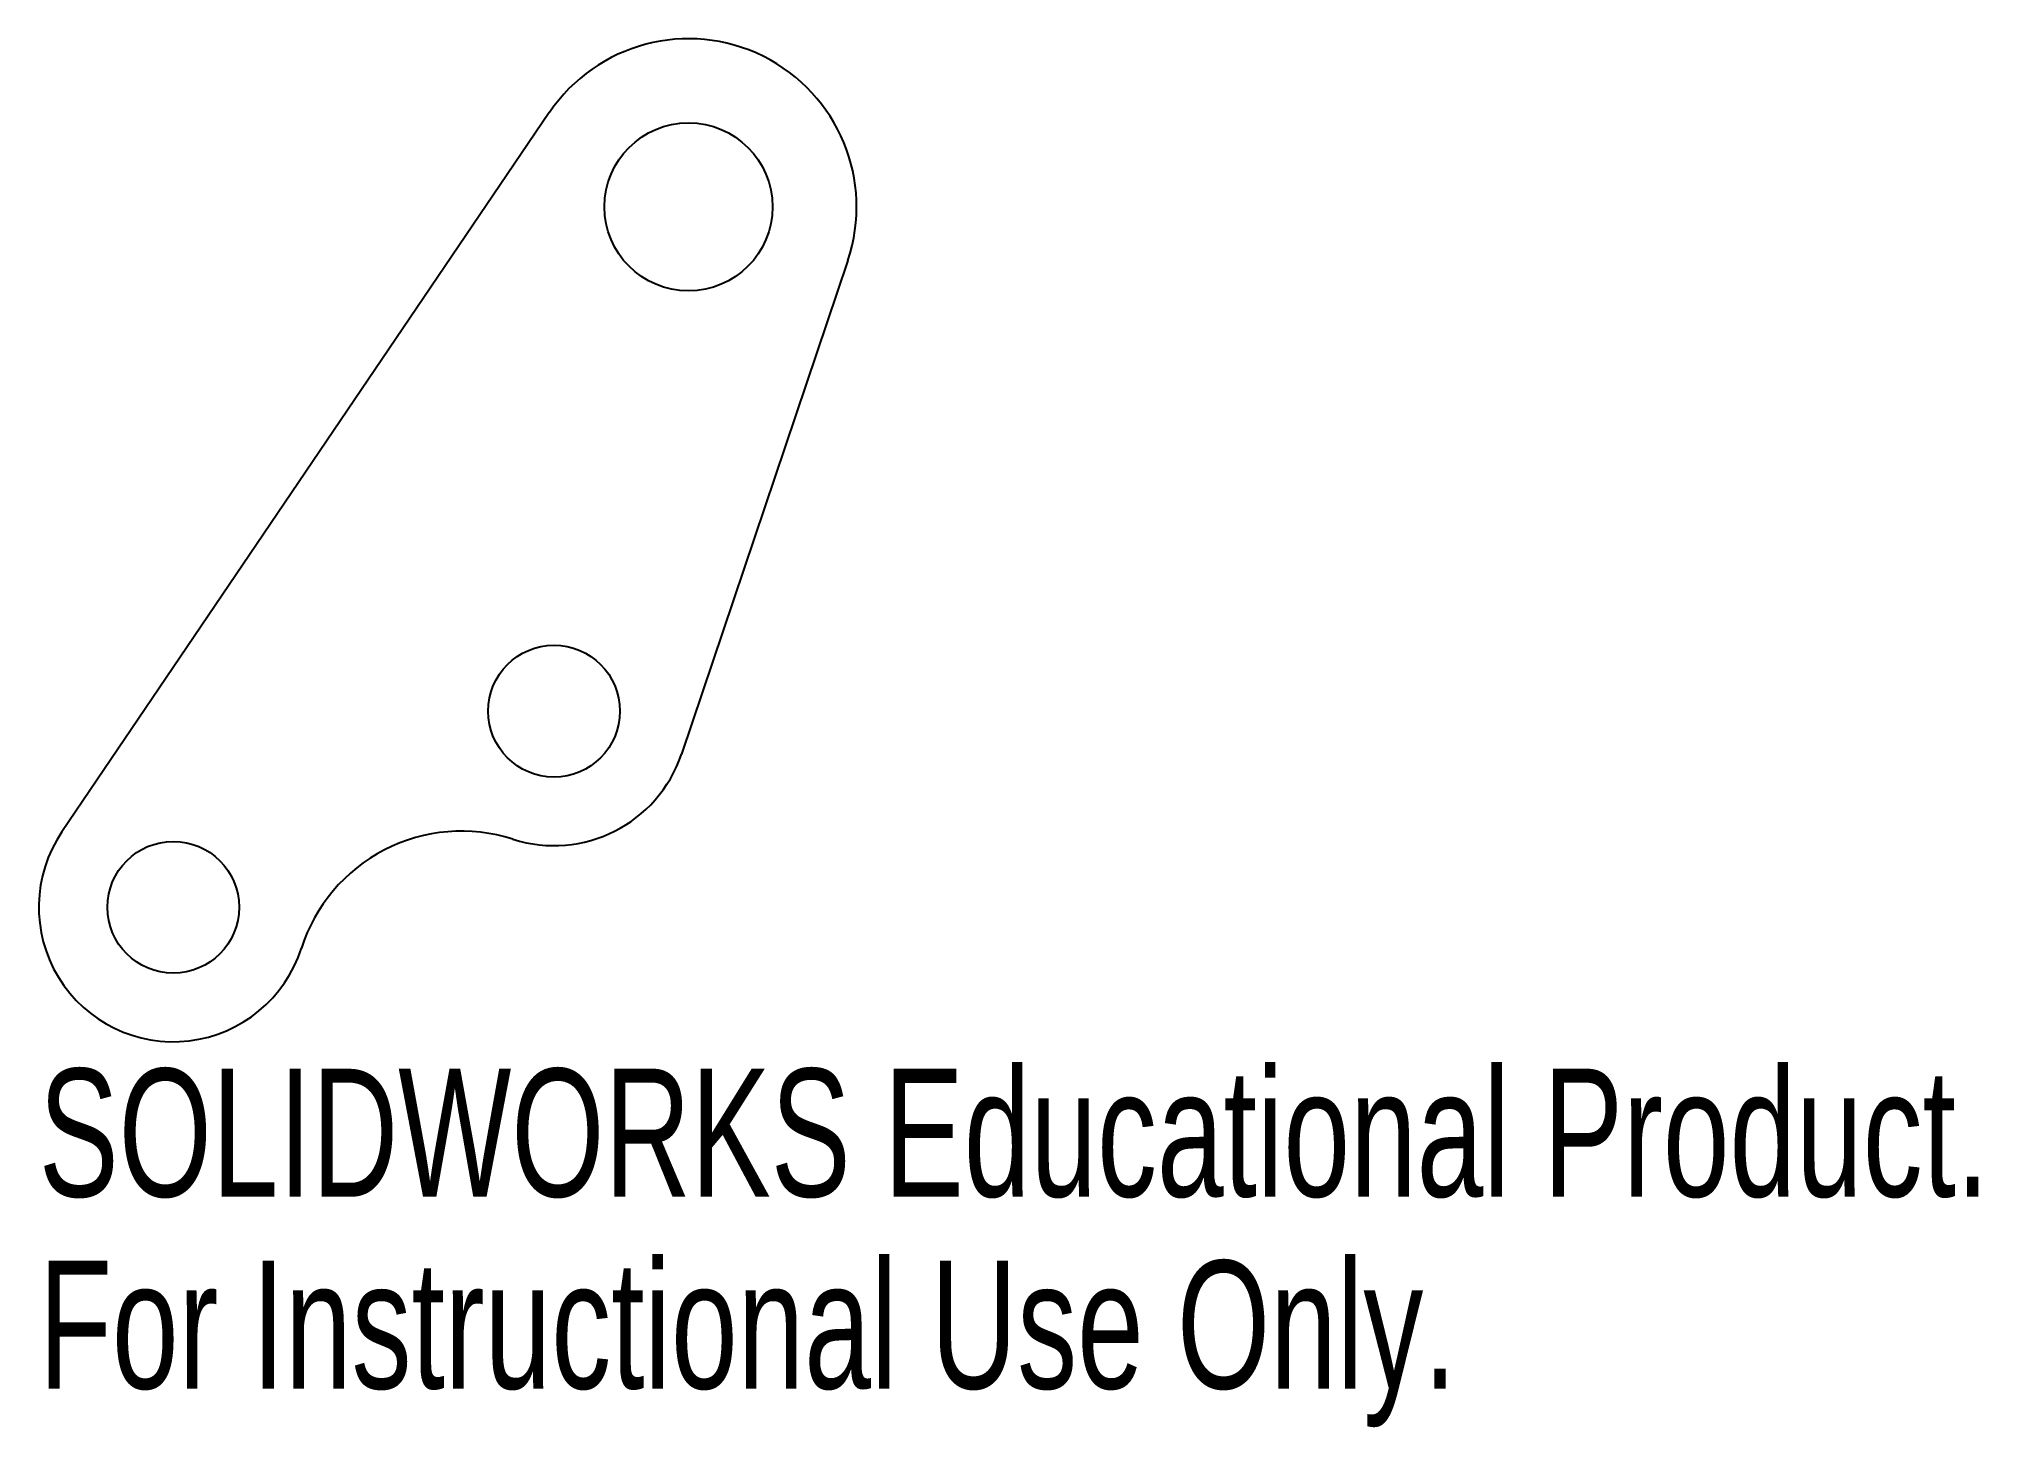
# Model space of a CAD drawing. Header units: inches. Extents: x -3.1 to -0.21, y -0.99 to 1.08.
import ezdxf

# ---------------------------------------------------------------- set-up
doc = ezdxf.new("R2010")
doc.units = ezdxf.units.IN
doc.header["$MEASUREMENT"] = 0
doc.styles.add('SLDTEXTSTYLE0', font='TXT', dxfattribs={"width": 0.7})

msp = doc.modelspace()

# ---------------------------------------------------------------- linework, layer by layer
at = {"color": 7, "linetype": 'Continuous', "lineweight": 25}
for p, q in [((-2.3359, 0.9677), (-3.0608, -0.102)), ((-1.892, 0.7476), (-2.1394, 0.0136))]:
    msp.add_line(p, q, dxfattribs=at)
for centre, radius in [((-2.1289, 0.8275), 0.125), ((-2.3289, 0.0775), 0.098), ((-2.8952, -0.2142), 0.098)]:
    msp.add_circle(centre, radius, dxfattribs=at)
for centre, radius, start, end in [((-2.1289, 0.8275), 0.25, 341.3753, 145.8759), ((-2.3289, 0.0775), 0.2, 252.1948, 341.3753), ((-2.8952, -0.2142), 0.2, 145.8759, 342.3089), ((-2.4665, -0.351), 0.25, 72.1948, 162.3089)]:
    msp.add_arc(centre, radius, start, end, dxfattribs=at)

# ---------------------------------------------------------------- texts
at = {"color": 7, "linetype": 'Continuous', "char_height": 0.1903, "attachment_point": 1, "style": 'SLDTEXTSTYLE0'}
for s, insert in [('SOLIDWORKS Educational Product.', (-3.0952, -0.4543)), ('For Instructional Use Only.', (-3.0952, -0.7398))]:
    msp.add_mtext(s, dxfattribs=dict(at, insert=insert))

doc.saveas('drawing.dxf')
